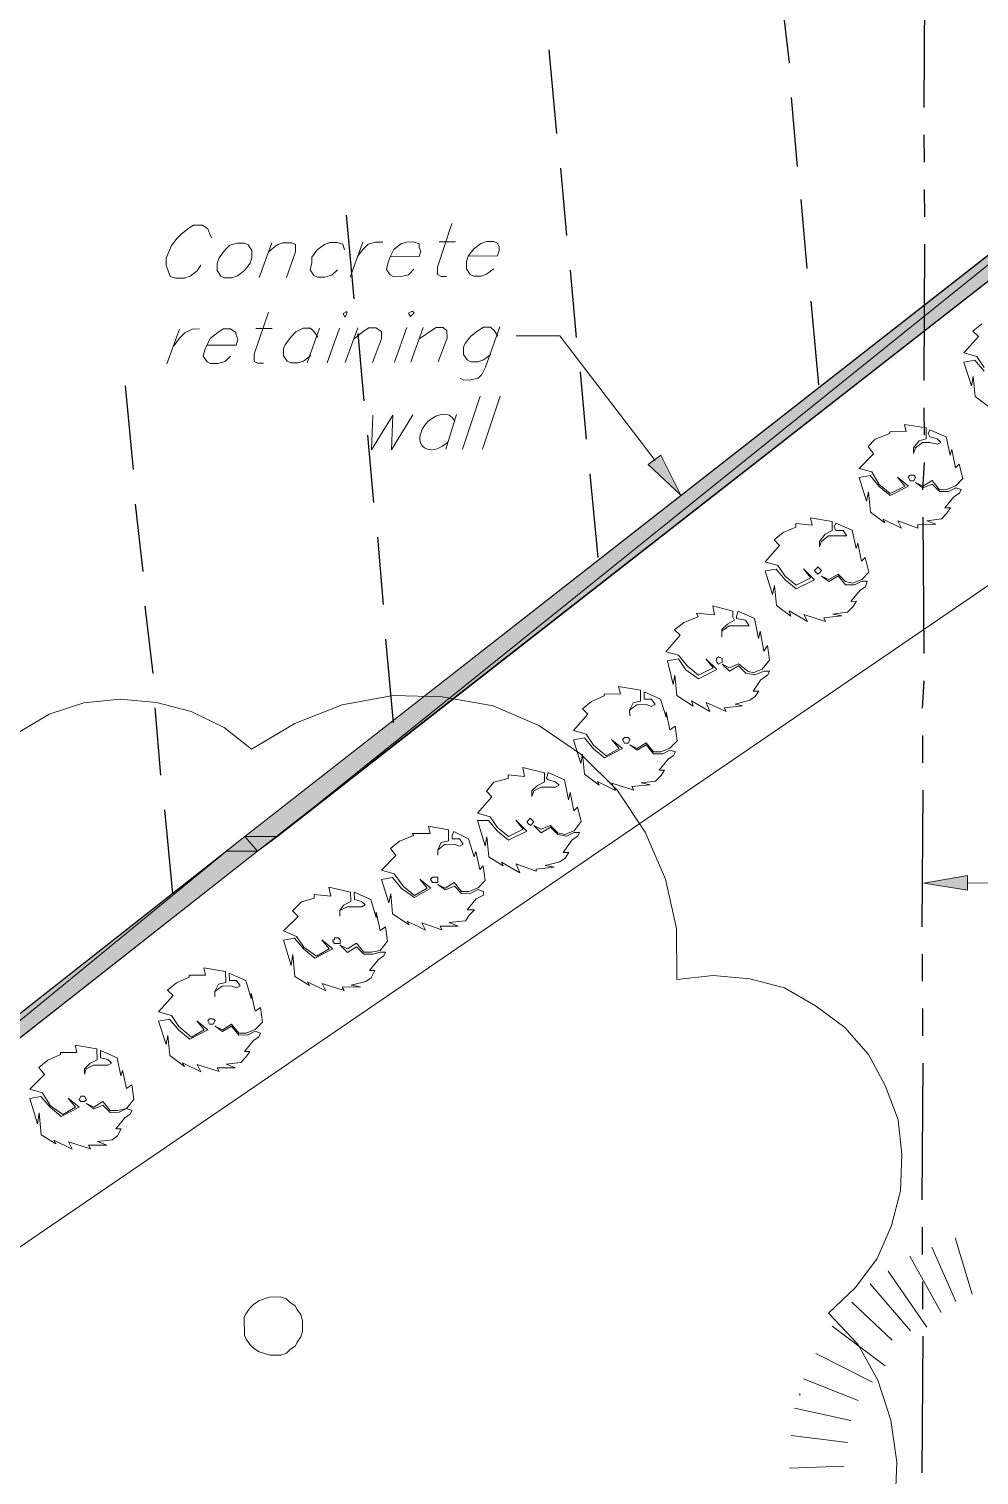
# Model space of a CAD drawing. Header units: inches. Extents: x -5728 to 15181, y 9834 to 15140.
# Drawn here: x 5974 to 6391, y 12986 to 13622 of the extents above; entities that cross this region are included whole.
import ezdxf

# ---------------------------------------------------------------- set-up
doc = ezdxf.new("R2010")
doc.units = ezdxf.units.IN
doc.header["$MEASUREMENT"] = 0
doc.linetypes.add('IMPORT-DASHEDX2 _4_', pattern=[0.1125, 0.075, -0.0375])
for name, color, linetype, lineweight in [('PDF_Geometry', 1, 'Continuous', 9), ('PDF_Solid Fills', 1, 'Continuous', 9), ('site plan converted for PDF_dwg', 1, 'Continuous', 9)]:
    doc.layers.add(name, color=color, linetype=linetype, lineweight=lineweight)

# ---------------------------------------------------------------- blocks, each defined once
blk = doc.blocks.new('site plan converted for PDF_dwg-1480341-SITE PLAN')
at = {"layer": 'PDF_Solid Fills', "lineweight": 15}
for points in [[(3947.32, 3390.6), (3961.72, 3390.6), (4472.12, 3795.4), (4010.06, 3438.99)], [(3961.72, 3390.6), (4472.12, 3795.4), (4487.32, 3795.4), (4024.43, 3438.9)], [(4140.12, 3539.4), (4125.72, 3553), (4131.32, 3557)], [(3939.32, 3384.2), (3952.92, 3384.2), (3947.32, 3390.6)], [(3952.92, 3384.2), (3947.32, 3390.6), (3961.72, 3390.6)], [(3605.72, 3125.8), (3619.32, 3125.8), (3939.32, 3384.2), (3698.78, 3197.88)], [(3619.32, 3125.8), (3939.32, 3384.2), (3952.92, 3384.2), (3698.71, 3187.29)]]:
    blk.add_hatch(color=155, dxfattribs=at).paths.add_polyline_path(points, flags=0)
at = {"layer": 'PDF_Solid Fills', "lineweight": 13}
blk.add_hatch(color=175, dxfattribs=at).paths.add_polyline_path([(4264.92, 3365), (4245.72, 3368.2), (4264.92, 3371.4)], flags=0)
at = {"layer": 'PDF_Geometry', "color": 165, "lineweight": 25}
for p, q in [((4248.12, 3709), (4248.92, 3769)), ((4185.72, 3758.6), (4188.92, 3729)), ((4083.32, 3735.4), (4086.52, 3698.6)), ((4189.72, 3713.8), (4192.12, 3683.4)), ((4248.12, 3685), (4248.12, 3697)), ((4088.12, 3683.4), (4090.52, 3653.8)), ((4193.72, 3669), (4196.12, 3638.6)), ((4248.12, 3661), (4248.12, 3673)), ((3993.72, 3663.4), (3996.92, 3626.6)), ((4247.32, 3589), (4248.12, 3649)), ((4092.12, 3638.6), (4094.52, 3609)), ((4197.72, 3624.2), (4200.92, 3587.4)), ((3998.52, 3611.4), (4000.92, 3581.8)), ((4096.12, 3593.8), (4098.52, 3564.2)), ((3896.12, 3589), (3899.32, 3552.2)), ((4247.32, 3565), (4247.32, 3577)), ((4002.52, 3566.6), (4004.92, 3537)), ((4246.52, 3541), (4247.32, 3553)), ((4100.12, 3549), (4103.32, 3512.2)), ((3900.12, 3537), (3903.32, 3507.4)), ((4246.52, 3469), (4246.52, 3529)), ((4006.52, 3521.8), (4008.92, 3492.2)), ((3904.12, 3492.2), (3907.32, 3462.6)), ((4009.72, 3477), (4012.92, 3440.2)), ((4245.72, 3445), (4246.52, 3457)), ((3908.12, 3447.4), (3910.52, 3417.8)), ((4245.72, 3421), (4245.72, 3433)), ((4244.92, 3349), (4245.72, 3409)), ((3912.12, 3402.6), (3915.32, 3365.8)), ((4244.92, 3325), (4244.92, 3337)), ((4244.92, 3301), (4244.92, 3313)), ((4244.12, 3229), (4244.92, 3289)), ((4244.12, 3205), (4244.12, 3217)), ((4244.12, 3181), (4244.12, 3193)), ((4243.32, 3109), (4244.12, 3169))]:
    blk.add_line(p, q, dxfattribs=at)
at = {"layer": 'PDF_Geometry', "color": 155, "lineweight": 15}
for p, q in [((4543.32, 3679.4), (3114.52, 2717.8)), ((3955.32, 3636.2), (3960.92, 3651.4)), ((3995.32, 3636.2), (4000.92, 3651.4)), ((4034.52, 3651.4), (4041.72, 3651.4)), ((3914.52, 3598.6), (3920.12, 3613.8)), ((3953.72, 3613.8), (3960.92, 3613.8)), ((3981.72, 3613.8), (3976.12, 3598.6)), ((3990.52, 3613.8), (3984.92, 3598.6)), ((3992.92, 3598.6), (3998.52, 3613.8)), ((4020.12, 3613.8), (4014.52, 3598.6)), ((4021.72, 3598.6), (4027.32, 3613.8)), ((4044.12, 3560.2), (4052.12, 3583.4)), ((4052.92, 3560.2), (4060.92, 3583.4)), ((4041.72, 3575.4), (4036.92, 3560.2)), ((4258.52, 3212.2), (4265.72, 3187.4)), ((4238.52, 3204.2), (4252.12, 3179.4)), ((4248.12, 3208.2), (4258.52, 3184.2)), ((4228.92, 3197.8), (4245.72, 3173)), ((4220.92, 3192.2), (4238.52, 3171.4)), ((4212.92, 3184.2), (4230.52, 3167.4)), ((4204.12, 3173.8), (4227.32, 3156.2)), ((4196.92, 3161.8), (4221.72, 3149)), ((4191.32, 3150.6), (4215.32, 3141)), ((4189.72, 3144.2), (4189.72, 3143.4)), ((4187.32, 3137.8), (4212.12, 3132.2)), ((4185.72, 3125.8), (4210.52, 3122.6)), ((4184.92, 3111.4), (4208.92, 3112.2))]:
    blk.add_line(p, q, dxfattribs=at)
at = {"layer": 'PDF_Geometry', "color": 175, "lineweight": 13}
blk.add_line((4264.92, 3368.2), (4305.72, 3367.4), dxfattribs=at)
at = {"layer": 'PDF_Geometry', "color": 155, "lineweight": 15, "flags": 128}
for points in [[(3202.52, 2799.4), (3400.12, 2956.2), (3952.92, 3384.2), (4487.32, 3795.4), (4488.12, 3950.6), (4195.32, 4193.8), (4095.32, 4280.2), (4090.52, 4273.8), (4178.52, 4197.8), (4479.32, 3946.6), (4477.72, 3799.4), (3947.32, 3390.6), (3605.72, 3125.8), (3397.72, 2964.2), (3113.72, 2744.2), (3114.52, 2736.2), (3120.12, 2736.2)], [(3945.72, 3651.4), (3942.52, 3650.6), (3940.12, 3648.2), (3937.72, 3645), (3936.92, 3642.6), (3936.92, 3639.4), (3938.52, 3637), (3940.12, 3636.2), (3943.32, 3636.2), (3945.72, 3637), (3948.92, 3639.4), (3951.32, 3642.6), (3952.12, 3645), (3952.12, 3648.2), (3950.52, 3650.6), (3948.92, 3651.4)], [(3992.12, 3620.2), (3992.92, 3618.6), (3993.72, 3620.2), (3993.72, 3621)], [(4020.92, 3620.2), (4021.72, 3618.6), (4023.32, 3620.2), (4022.52, 3621)], [(4252.12, 3525.8), (4248.12, 3527.4), (4254.52, 3528.2), (4256.92, 3530.6), (4258.52, 3533), (4256.12, 3533), (4260.12, 3537.8), (4262.52, 3539.4), (4263.32, 3541), (4260.92, 3541.8), (4257.72, 3540.2), (4253.72, 3540.2), (4250.52, 3543.4), (4246.52, 3541.8), (4243.32, 3544.2), (4246.52, 3542.6), (4250.52, 3545), (4253.72, 3541), (4256.92, 3541), (4260.92, 3542.6), (4264.12, 3545.8), (4262.52, 3552.2), (4260.92, 3550.6), (4259.32, 3558.6), (4258.52, 3556.2), (4256.92, 3564.2), (4249.72, 3567.4), (4248.92, 3565.8), (4249.72, 3564.2), (4252.92, 3563.4), (4254.52, 3561.8), (4252.92, 3561), (4249.72, 3561.8), (4246.52, 3561.8), (4243.32, 3559.4), (4242.52, 3557), (4242.52, 3559.4), (4244.92, 3562.6), (4248.12, 3563.4), (4248.12, 3568.2), (4238.52, 3569.8), (4239.32, 3566.6), (4232.12, 3566.6), (4232.12, 3565.8), (4225.72, 3563.4), (4222.52, 3560.2), (4224.92, 3557), (4218.52, 3550.6), (4224.12, 3549), (4227.32, 3543.4), (4232.12, 3539.4), (4238.52, 3542.6), (4235.32, 3546.6), (4240.12, 3542.6), (4232.12, 3538.6), (4227.32, 3542.6), (4223.32, 3547.4), (4218.52, 3546.6), (4221.72, 3536.2), (4222.52, 3540.2), (4223.32, 3531.4), (4229.72, 3526.6), (4228.92, 3528.2), (4236.92, 3524.2), (4235.32, 3527.4), (4244.12, 3524.2), (4244.12, 3525.8)], [(4243.32, 3546.6), (4242.52, 3547.4), (4240.92, 3547.4), (4240.12, 3546.6), (4240.92, 3545), (4242.52, 3545)], [(4210.52, 3485.8), (4206.52, 3486.6), (4212.92, 3487.4), (4215.32, 3489.8), (4216.92, 3492.2), (4214.52, 3492.2), (4218.52, 3497), (4220.92, 3498.6), (4221.72, 3501), (4219.32, 3501), (4216.12, 3499.4), (4212.12, 3499.4), (4208.92, 3503.4), (4204.92, 3501), (4201.72, 3503.4), (4204.92, 3501.8), (4208.92, 3504.2), (4212.12, 3501), (4215.32, 3500.2), (4219.32, 3501.8), (4222.52, 3505), (4220.92, 3511.4), (4219.32, 3509.8), (4217.72, 3517.8), (4216.92, 3515.4), (4215.32, 3523.4), (4208.12, 3526.6), (4207.32, 3525), (4208.12, 3523.4), (4211.32, 3523.4), (4212.92, 3521), (4204.92, 3521), (4201.72, 3518.6), (4200.92, 3516.2), (4200.92, 3518.6), (4203.32, 3521.8), (4206.52, 3523.4), (4206.52, 3527.4), (4196.92, 3529), (4197.72, 3525.8), (4190.52, 3526.6), (4190.52, 3525), (4184.92, 3522.6), (4180.92, 3519.4), (4183.32, 3517), (4176.92, 3509.8), (4182.52, 3508.2), (4185.72, 3503.4), (4190.52, 3499.4), (4196.92, 3502.6), (4193.72, 3506.6), (4198.52, 3501.8), (4190.52, 3497.8), (4185.72, 3501.8), (4181.72, 3506.6), (4176.92, 3505.8), (4180.12, 3495.4), (4180.92, 3499.4), (4181.72, 3490.6), (4188.12, 3485.8), (4187.32, 3488.2), (4195.32, 3483.4), (4193.72, 3486.6), (4203.32, 3483.4), (4202.52, 3485)], [(4201.72, 3505.8), (4200.92, 3506.6), (4200.12, 3507.4), (4199.32, 3506.6), (4198.52, 3505.8), (4199.32, 3505), (4200.12, 3504.2), (4200.92, 3505)], [(4166.52, 3446.6), (4163.32, 3447.4), (4169.72, 3449), (4172.12, 3450.6), (4173.72, 3453), (4171.32, 3453), (4174.52, 3457.8), (4177.72, 3460.2), (4178.52, 3461.8), (4176.12, 3461.8), (4172.12, 3460.2), (4168.12, 3461), (4164.92, 3464.2), (4160.92, 3461.8), (4157.72, 3465), (4160.92, 3463.4), (4164.92, 3465), (4168.92, 3461.8), (4171.32, 3461), (4175.32, 3462.6), (4178.52, 3466.6), (4177.72, 3473), (4176.12, 3470.6), (4174.52, 3479.4), (4173.72, 3476.2), (4172.12, 3485), (4164.92, 3488.2), (4164.12, 3485.8), (4164.12, 3485), (4168.12, 3484.2), (4169.72, 3481.8), (4160.92, 3481.8), (4157.72, 3479.4), (4157.72, 3477), (4157.72, 3480.2), (4160.12, 3482.6), (4163.32, 3484.2), (4162.52, 3485.8), (4162.52, 3488.2), (4153.72, 3490.6), (4154.52, 3486.6), (4146.52, 3487.4), (4147.32, 3485.8), (4140.92, 3483.4), (4136.92, 3480.2), (4139.32, 3477.8), (4132.92, 3470.6), (4138.52, 3469), (4142.52, 3464.2), (4147.32, 3460.2), (4153.72, 3463.4), (4150.52, 3467.4), (4155.32, 3462.6), (4147.32, 3458.6), (4141.72, 3462.6), (4138.52, 3467.4), (4133.72, 3466.6), (4136.12, 3456.2), (4136.92, 3460.2), (4137.72, 3451.4), (4144.92, 3446.6), (4144.12, 3449), (4152.12, 3444.2), (4150.52, 3448.2), (4159.32, 3444.2), (4158.52, 3445.8)], [(4157.72, 3466.6), (4157.72, 3467.4), (4156.12, 3468.2), (4155.32, 3467.4), (4155.32, 3465.8), (4156.12, 3465), (4157.72, 3465.8)], [(4125.72, 3412.2), (4121.72, 3413), (4128.12, 3413.8), (4130.52, 3416.2), (4132.12, 3418.6), (4129.72, 3418.6), (4133.72, 3423.4), (4136.12, 3425), (4136.92, 3426.6), (4134.52, 3427.4), (4131.32, 3425.8), (4127.32, 3425.8), (4124.12, 3429.8), (4120.12, 3427.4), (4116.92, 3429.8), (4120.12, 3428.2), (4124.12, 3430.6), (4127.32, 3426.6), (4130.52, 3426.6), (4134.52, 3428.2), (4137.72, 3431.4), (4136.92, 3437.8), (4134.52, 3436.2), (4132.92, 3444.2), (4132.92, 3441.8), (4130.52, 3449.8), (4123.32, 3453), (4123.32, 3449.8), (4126.52, 3449.8), (4128.12, 3447.4), (4126.52, 3446.6), (4124.12, 3447.4), (4120.12, 3447.4), (4116.92, 3445), (4116.92, 3442.6), (4116.92, 3445), (4118.52, 3448.2), (4121.72, 3449), (4121.72, 3453.8), (4112.12, 3455.4), (4112.92, 3452.2), (4105.72, 3452.2), (4105.72, 3451.4), (4100.12, 3449), (4096.12, 3445.8), (4098.52, 3443.4), (4092.12, 3436.2), (4097.72, 3434.6), (4100.92, 3429.8), (4106.52, 3425), (4112.12, 3428.2), (4108.92, 3432.2), (4113.72, 3428.2), (4105.72, 3424.2), (4100.92, 3428.2), (4096.92, 3433), (4092.12, 3432.2), (4095.32, 3421.8), (4096.12, 3425.8), (4096.92, 3417), (4103.32, 3412.2), (4102.52, 3413.8), (4110.52, 3409.8), (4108.92, 3413), (4118.52, 3409.8), (4117.72, 3411.4)], [(4116.92, 3432.2), (4116.12, 3433), (4114.52, 3433), (4113.72, 3432.2), (4114.52, 3430.6), (4116.12, 3430.6)], [(4083.32, 3376.2), (4079.32, 3377), (4085.72, 3378.6), (4088.12, 3380.2), (4089.72, 3382.6), (4087.32, 3382.6), (4091.32, 3388.2), (4093.72, 3389.8), (4094.52, 3391.4), (4092.12, 3391.4), (4088.92, 3389.8), (4084.92, 3390.6), (4081.72, 3393.8), (4077.72, 3391.4), (4074.52, 3394.6), (4077.72, 3393), (4081.72, 3394.6), (4084.92, 3391.4), (4088.12, 3390.6), (4092.12, 3392.2), (4095.32, 3396.2), (4093.72, 3402.6), (4092.12, 3401), (4090.52, 3409), (4089.72, 3405.8), (4088.12, 3414.6), (4080.92, 3417.8), (4080.12, 3415.4), (4080.92, 3414.6), (4084.12, 3413.8), (4085.72, 3412.2), (4084.12, 3411.4), (4077.72, 3411.4), (4074.52, 3409.8), (4073.72, 3407.4), (4073.72, 3409.8), (4076.12, 3412.2), (4079.32, 3413.8), (4079.32, 3417.8), (4069.72, 3420.2), (4070.52, 3416.2), (4063.32, 3417), (4063.32, 3415.4), (4056.92, 3413.8), (4053.72, 3409.8), (4056.12, 3407.4), (4049.72, 3400.2), (4055.32, 3398.6), (4058.52, 3393.8), (4063.32, 3389.8), (4069.72, 3393), (4066.52, 3397), (4071.32, 3392.2), (4063.32, 3388.2), (4058.52, 3392.2), (4054.52, 3397), (4049.72, 3397), (4052.92, 3385.8), (4053.72, 3389.8), (4054.52, 3381), (4060.92, 3377), (4060.12, 3378.6), (4068.12, 3373.8), (4066.52, 3377.8), (4075.32, 3374.6), (4075.32, 3375.4)], [(4040.92, 3350.6), (4036.92, 3352.2), (4044.12, 3353), (4045.72, 3355.4), (4048.12, 3357.8), (4044.92, 3357.8), (4048.92, 3362.6), (4052.12, 3364.2), (4052.12, 3365.8), (4049.72, 3366.6), (4046.52, 3365), (4042.52, 3365), (4039.32, 3368.2), (4035.32, 3366.6), (4032.12, 3369), (4035.32, 3367.4), (4039.32, 3369.8), (4042.52, 3365.8), (4045.72, 3365.8), (4049.72, 3367.4), (4052.92, 3370.6), (4052.12, 3377), (4050.52, 3375.4), (4048.92, 3383.4), (4048.12, 3381), (4045.72, 3389), (4039.32, 3392.2), (4038.52, 3390.6), (4038.52, 3389), (4041.72, 3389), (4043.32, 3386.6), (4041.72, 3385.8), (4039.32, 3386.6), (4035.32, 3386.6), (4032.12, 3384.2), (4032.12, 3381.8), (4032.12, 3384.2), (4033.72, 3387.4), (4036.92, 3388.2), (4036.92, 3393), (4028.12, 3394.6), (4028.92, 3391.4), (4020.92, 3391.4), (4021.72, 3390.6), (4015.32, 3388.2), (4011.32, 3385), (4013.72, 3381.8), (4007.32, 3375.4), (4012.92, 3373.8), (4016.92, 3368.2), (4021.72, 3364.2), (4027.32, 3367.4), (4024.12, 3371.4), (4028.92, 3367.4), (4021.72, 3363.4), (4016.12, 3367.4), (4012.12, 3372.2), (4007.32, 3371.4), (4010.52, 3361), (4011.32, 3365), (4012.12, 3356.2), (4019.32, 3351.4), (4018.52, 3353), (4026.52, 3349), (4024.92, 3352.2), (4033.72, 3349), (4032.92, 3350.6)], [(4074.52, 3396.2), (4073.72, 3397), (4072.92, 3397.8), (4072.12, 3397), (4071.32, 3396.2), (4072.12, 3395.4), (4072.92, 3394.6), (4073.72, 3395.4)], [(4032.12, 3371.4), (4032.12, 3372.2), (4029.72, 3372.2), (4028.92, 3371.4), (4029.72, 3369.8), (4032.12, 3369.8)], [(3997.72, 3324.2), (3993.72, 3325), (4000.12, 3326.6), (4002.52, 3328.2), (4004.12, 3331.4), (4001.72, 3331.4), (4005.72, 3336.2), (4008.12, 3337.8), (4008.92, 3339.4), (4006.52, 3339.4), (4003.32, 3338.6), (3999.32, 3338.6), (3996.12, 3341.8), (3992.12, 3339.4), (3988.92, 3342.6), (3992.12, 3341), (3996.12, 3343.4), (3999.32, 3339.4), (4002.52, 3339.4), (4006.52, 3340.2), (4009.72, 3344.2), (4008.92, 3350.6), (4006.52, 3349), (4004.92, 3357), (4004.92, 3354.6), (4002.52, 3362.6), (3995.32, 3365.8), (3995.32, 3362.6), (3998.52, 3361.8), (4000.12, 3360.2), (3998.52, 3359.4), (3992.12, 3359.4), (3988.92, 3357.8), (3988.92, 3355.4), (3988.92, 3357.8), (3990.52, 3360.2), (3993.72, 3361.8), (3993.72, 3365.8), (3984.12, 3368.2), (3984.92, 3364.2), (3977.72, 3365), (3977.72, 3363.4), (3972.12, 3361.8), (3968.12, 3357.8), (3970.52, 3355.4), (3964.12, 3349), (3969.72, 3346.6), (3972.92, 3341.8), (3978.52, 3337.8), (3984.12, 3341), (3980.92, 3345), (3985.72, 3341), (3977.72, 3337), (3972.92, 3341), (3968.92, 3345.8), (3964.12, 3345), (3967.32, 3333.8), (3968.12, 3338.6), (3968.92, 3329), (3975.32, 3325), (3974.52, 3326.6), (3982.52, 3322.6), (3980.92, 3325.8), (3990.52, 3322.6), (3989.72, 3324.2)], [(3988.92, 3344.2), (3988.92, 3345), (3988.12, 3345.8), (3986.52, 3345.8), (3986.52, 3345), (3985.72, 3345), (3985.72, 3344.2), (3986.52, 3343.4), (3988.92, 3343.4)], [(3942.52, 3289), (3938.52, 3290.6), (3944.92, 3291.4), (3947.32, 3293.8), (3948.92, 3296.2), (3946.52, 3296.2), (3950.52, 3301), (3952.92, 3302.6), (3953.72, 3304.2), (3951.32, 3305), (3948.12, 3303.4), (3944.12, 3303.4), (3940.92, 3307.4), (3936.92, 3305), (3933.72, 3307.4), (3936.92, 3305.8), (3940.92, 3308.2), (3944.12, 3304.2), (3947.32, 3304.2), (3951.32, 3305.8), (3954.52, 3309), (3953.72, 3315.4), (3951.32, 3313.8), (3949.72, 3321.8), (3949.72, 3319.4), (3947.32, 3327.4), (3940.12, 3330.6), (3940.12, 3327.4), (3943.32, 3327.4), (3944.92, 3325), (3943.32, 3324.2), (3940.92, 3325), (3936.92, 3325), (3933.72, 3322.6), (3933.72, 3320.2), (3933.72, 3322.6), (3935.32, 3325.8), (3938.52, 3326.6), (3938.52, 3331.4), (3928.92, 3333), (3929.72, 3329.8), (3922.52, 3329.8), (3922.52, 3329), (3916.92, 3326.6), (3912.92, 3323.4), (3915.32, 3321), (3908.92, 3313.8), (3914.52, 3312.2), (3917.72, 3307.4), (3923.32, 3302.6), (3928.92, 3305.8), (3925.72, 3309.8), (3930.52, 3305.8), (3922.52, 3301.8), (3917.72, 3305.8), (3913.72, 3310.6), (3908.92, 3309.8), (3912.12, 3299.4), (3912.92, 3303.4), (3913.72, 3294.6), (3920.12, 3289.8), (3919.32, 3291.4), (3927.32, 3287.4), (3925.72, 3290.6), (3935.32, 3287.4), (3934.52, 3289)], [(3933.72, 3309.8), (3932.92, 3310.6), (3931.32, 3310.6), (3930.52, 3309.8), (3931.32, 3308.2), (3932.92, 3308.2)], [(3885.72, 3255.4), (3881.72, 3257), (3888.12, 3257.8), (3890.52, 3259.4), (3892.12, 3262.6), (3889.72, 3262.6), (3893.72, 3267.4), (3896.12, 3269), (3896.92, 3270.6), (3894.52, 3271.4), (3891.32, 3269.8), (3887.32, 3269.8), (3884.12, 3273), (3880.12, 3271.4), (3876.92, 3273.8), (3880.12, 3272.2), (3884.12, 3274.6), (3887.32, 3270.6), (3890.52, 3270.6), (3894.52, 3271.4), (3897.72, 3275.4), (3896.92, 3281.8), (3894.52, 3280.2), (3892.92, 3288.2), (3892.12, 3285.8), (3890.52, 3293.8), (3883.32, 3297), (3883.32, 3293.8), (3886.52, 3293), (3888.12, 3291.4), (3886.52, 3290.6), (3880.12, 3290.6), (3876.92, 3289), (3876.12, 3286.6), (3876.12, 3289), (3878.52, 3291.4), (3881.72, 3293), (3881.72, 3297.8), (3872.12, 3299.4), (3872.92, 3296.2), (3865.72, 3296.2), (3865.72, 3295.4), (3860.12, 3293), (3856.12, 3289.8), (3858.52, 3286.6), (3852.12, 3280.2), (3857.72, 3278.6), (3860.92, 3273), (3866.52, 3269), (3872.12, 3272.2), (3868.92, 3276.2), (3873.72, 3272.2), (3865.72, 3268.2), (3860.92, 3272.2), (3856.92, 3277), (3852.12, 3276.2), (3855.32, 3265), (3856.12, 3269.8), (3856.92, 3260.2), (3863.32, 3256.2), (3862.52, 3257.8), (3870.52, 3253.8), (3868.92, 3257), (3878.52, 3253.8), (3877.72, 3255.4)], [(3876.92, 3275.4), (3876.12, 3277), (3874.52, 3277), (3873.72, 3275.4), (3874.52, 3274.6), (3876.12, 3274.6)], [(3971.32, 3175.4), (3971.32, 3177.8), (3970.52, 3180.2), (3968.92, 3182.6), (3968.12, 3184.2), (3965.72, 3185.8), (3964.12, 3187.4), (3961.72, 3188.2), (3956.92, 3188.2), (3954.52, 3187.4), (3952.12, 3186.6), (3949.72, 3185), (3948.12, 3183.4), (3946.52, 3181), (3945.72, 3179.4), (3945.72, 3171.4), (3946.52, 3169.8), (3948.12, 3167.4), (3949.72, 3165.8), (3952.12, 3164.2), (3954.52, 3163.4), (3956.92, 3162.6), (3961.72, 3162.6), (3964.12, 3163.4), (3965.72, 3165), (3968.12, 3166.6), (3968.92, 3168.2), (3970.52, 3170.6), (3971.32, 3173)]]:
    blk.add_lwpolyline(points, close=True, dxfattribs=at)
for points in [[(3934.52, 3653.8), (3933.72, 3655.4), (3932.92, 3657.8), (3930.52, 3659.4), (3926.52, 3659.4), (3924.12, 3657.8), (3920.92, 3655.4), (3919.32, 3653.8), (3916.92, 3650.6), (3914.52, 3645), (3914.52, 3641.8), (3915.32, 3639.4), (3916.12, 3637), (3918.52, 3636.2), (3922.52, 3636.2), (3924.92, 3637), (3928.12, 3639.4), (3929.72, 3641.8)], [(4040.12, 3659.4), (4033.72, 3640.2), (4033.72, 3637), (4035.32, 3636.2), (4037.72, 3636.2)], [(3959.32, 3647.4), (3963.32, 3650.6), (3965.72, 3651.4), (3969.72, 3651.4), (3971.32, 3650.6), (3971.32, 3647.4), (3967.32, 3636.2)], [(3992.92, 3648.2), (3992.12, 3650.6), (3989.72, 3651.4), (3986.52, 3651.4), (3984.12, 3650.6), (3980.92, 3648.2), (3978.52, 3645), (3978.52, 3642.6), (3977.72, 3639.4), (3979.32, 3637), (3980.92, 3636.2), (3984.12, 3636.2), (3987.32, 3637), (3989.72, 3639.4)], [(3998.52, 3645), (4000.92, 3648.2), (4003.32, 3650.6), (4006.52, 3651.4), (4009.72, 3651.4)], [(4012.92, 3645), (4025.72, 3645), (4026.52, 3647.4), (4025.72, 3649), (4025.72, 3650.6), (4023.32, 3651.4), (4020.12, 3651.4), (4017.72, 3650.6), (4014.52, 3648.2), (4012.92, 3645), (4012.12, 3642.6), (4011.32, 3639.4), (4012.92, 3637), (4014.52, 3636.2), (4017.72, 3636.2), (4020.92, 3637), (4023.32, 3639.4)], [(4047.32, 3645), (4060.12, 3645), (4060.92, 3647.4), (4060.92, 3649), (4060.12, 3650.6), (4058.52, 3651.4), (4055.32, 3651.4), (4052.92, 3650.6), (4049.72, 3648.2), (4047.32, 3645), (4046.52, 3642.6), (4046.52, 3639.4), (4048.12, 3637), (4049.72, 3636.2), (4052.92, 3636.2), (4055.32, 3637), (4058.52, 3639.4)], [(3959.32, 3621), (3952.92, 3602.6), (3952.92, 3599.4), (3954.52, 3598.6), (3956.92, 3598.6)], [(4272.92, 3613.8), (4268.92, 3610.6), (4271.32, 3608.2), (4264.92, 3601), (4270.52, 3599.4), (4273.72, 3594.6)], [(4273.72, 3593), (4269.72, 3597.8), (4264.92, 3597), (4268.12, 3586.6), (4268.92, 3590.6), (4269.72, 3581.8), (4276.12, 3577)], [(3917.72, 3606.6), (3920.12, 3609.8), (3922.52, 3612.2), (3925.72, 3613.8), (3928.92, 3613.8)], [(3932.12, 3606.6), (3944.92, 3606.6), (3945.72, 3609), (3944.92, 3611.4), (3944.92, 3612.2), (3942.52, 3613.8), (3939.32, 3613.8), (3936.92, 3612.2), (3933.72, 3609.8), (3932.12, 3606.6), (3931.32, 3605), (3930.52, 3601.8), (3932.12, 3599.4), (3933.72, 3598.6), (3936.92, 3598.6), (3940.12, 3599.4), (3942.52, 3601.8)], [(3980.92, 3609.8), (3979.32, 3612.2), (3977.72, 3613.8), (3974.52, 3613.8), (3971.32, 3612.2), (3968.92, 3609.8), (3966.52, 3606.6), (3965.72, 3605), (3965.72, 3601.8), (3967.32, 3599.4), (3968.92, 3598.6), (3972.12, 3598.6), (3974.52, 3599.4), (3977.72, 3601.8)], [(3996.92, 3609), (4000.92, 3612.2), (4003.32, 3613.8), (4006.52, 3613.8), (4008.92, 3612.2), (4008.92, 3609), (4004.92, 3598.6)], [(4025.72, 3609), (4030.52, 3612.2), (4032.92, 3613.8), (4036.12, 3613.8), (4037.72, 3612.2), (4037.72, 3609), (4033.72, 3598.6)], [(4060.92, 3613.8), (4054.52, 3596.2), (4052.92, 3593), (4051.32, 3591.4), (4048.12, 3590.6), (4044.92, 3590.6), (4043.32, 3591.4)], [(4060.12, 3609.8), (4058.52, 3612.2), (4056.92, 3613.8), (4053.72, 3613.8), (4051.32, 3612.2), (4048.12, 3609.8), (4045.72, 3606.6), (4044.92, 3605), (4044.92, 3601.8), (4046.52, 3599.4), (4048.12, 3598.6), (4051.32, 3598.6), (4053.72, 3599.4), (4056.92, 3601.8)], [(4128.92, 3554.6), (4087.32, 3609.8), (4068.12, 3609.8)], [(4004.92, 3575.4), (4004.12, 3560.2), (4013.72, 3575.4), (4012.92, 3560.2), (4022.52, 3575.4)], [(4231.32, 3095.4), (4232.12, 3113.8), (4229.72, 3132.2), (4224.12, 3149.8), (4215.32, 3165.8), (4202.52, 3179.4), (4214.52, 3190.6), (4224.12, 3203.4), (4230.52, 3217.8), (4234.52, 3233), (4235.32, 3249), (4233.72, 3264.2), (4228.12, 3279.4), (4220.92, 3293), (4210.52, 3305), (4197.72, 3314.6), (4184.12, 3322.6), (4168.92, 3326.6), (4152.92, 3328.2), (4136.92, 3326.6), (4136.92, 3349), (4132.12, 3370.6), (4123.32, 3391.4), (4111.32, 3409.8), (4095.32, 3425.8), (4076.92, 3438.6), (4056.92, 3447.4), (4034.52, 3451.4), (4012.92, 3452.2), (3990.52, 3448.2), (3969.72, 3440.2), (3950.52, 3429), (3938.52, 3438.6), (3924.12, 3445.8), (3908.92, 3449.8), (3892.92, 3451.4), (3876.92, 3449.8), (3861.72, 3445), (3848.12, 3437)]]:
    blk.add_lwpolyline(points, dxfattribs=at)
at = {"layer": 'PDF_Geometry', "color": 155, "lineweight": 15}
blk.add_ellipse((4033.3, 3567.81), major_axis=(6.5, 6.36), ratio=0.686133, start_param=5.925031, end_param=11.003657, dxfattribs=at)
at = {"layer": 'PDF_Solid Fills', "color": 155, "lineweight": 15}
for p, q in [((3961.72, 3390.6), (4472.12, 3795.4)), ((3961.72, 3390.6), (4472.12, 3795.4)), ((4472.12, 3795.4), (4010.06, 3438.99)), ((4487.32, 3795.4), (4024.43, 3438.9)), ((4125.72, 3553), (4131.32, 3557)), ((4140.12, 3539.4), (4125.72, 3553)), ((4131.32, 3557), (4140.12, 3539.4)), ((4010.06, 3438.99), (3947.32, 3390.6)), ((4024.43, 3438.9), (3961.72, 3390.6)), ((3947.32, 3390.6), (3939.32, 3384.2)), ((3947.32, 3390.6), (3961.72, 3390.6)), ((3952.92, 3384.2), (3947.32, 3390.6)), ((3952.92, 3384.2), (3947.32, 3390.6)), ((3947.32, 3390.6), (3961.72, 3390.6)), ((3961.72, 3390.6), (3952.92, 3384.2)), ((3619.32, 3125.8), (3939.32, 3384.2)), ((3619.32, 3125.8), (3939.32, 3384.2)), ((3952.92, 3384.2), (3698.71, 3187.29)), ((3939.32, 3384.2), (3698.78, 3197.88)), ((3939.32, 3384.2), (3952.92, 3384.2)), ((3939.32, 3384.2), (3952.92, 3384.2))]:
    blk.add_line(p, q, dxfattribs=at)
at = {"layer": 'PDF_Solid Fills', "color": 175, "lineweight": 13}
for p, q in [((4245.72, 3368.2), (4264.92, 3371.4)), ((4264.92, 3371.4), (4264.92, 3365)), ((4264.92, 3365), (4245.72, 3368.2))]:
    blk.add_line(p, q, dxfattribs=at)

msp = doc.modelspace()

# ---------------------------------------------------------------- block references
at = {"layer": 'site plan converted for PDF_dwg', "color": 147, "linetype": 'IMPORT-DASHEDX2 _4_', "rotation": 0.383349167194431}
msp.add_blockref('site plan converted for PDF_dwg-1480341-SITE PLAN', (2144.04, 9849.68), dxfattribs=at)

doc.saveas('drawing.dxf')
